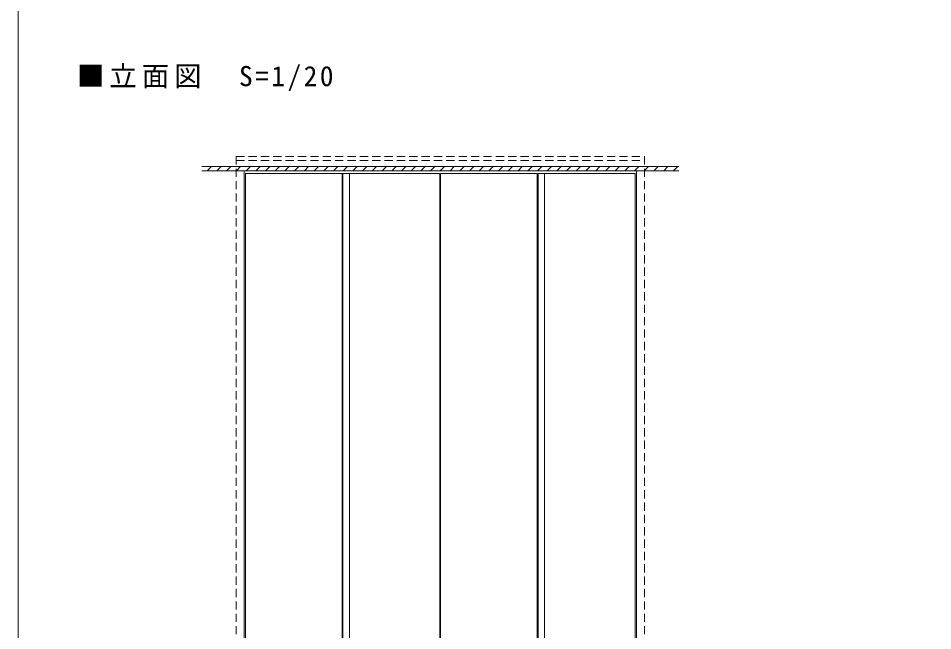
# Model space of a CAD drawing. Units: millimetres on the paper, with parts at other scales. Extents: x -197 to 198, y -138 to 137.
# Drawn here: x -197.2 to -64, y -48.8 to 40.4 of the extents above; entities that cross this region are included whole.
import ezdxf

# ---------------------------------------------------------------- set-up
doc = ezdxf.new("R2010")
doc.units = ezdxf.units.MM
doc.linetypes.add('DASHED1', pattern=[1.8, 1.2, -0.6])
for name, color, linetype, lineweight in [('0-A_文字', 7, 'Continuous', 9), ('4-2_柱', 2, 'Continuous', 9), ('4-6_扉', 3, 'Continuous', 9), ('4-C_ﾊｯﾁ', 4, 'Continuous', 9), ('F-0_補助線', 7, 'Continuous', 9)]:
    doc.layers.add(name, color=color, linetype=linetype, lineweight=lineweight)
doc.styles.add('ＭＳ ゴシック', font='')
doc.styles.get('ＭＳ ゴシック').set_extended_font_data('MS Gothic')

msp = doc.modelspace()

# ---------------------------------------------------------------- linework, layer by layer
at = {"layer": '4-2_柱', "linetype": 'DASHED1'}
for p, q in [((-165.468, 20.25), (-165.468, -101.875)), ((-165.468, 19.625), (-106.018, 19.625))]:
    msp.add_line(p, q, dxfattribs=at)
at = {"layer": '4-2_柱'}
for p, q in [((-170.468, 18.75), (-101.018, 18.75)), ((-170.468, 18.125), (-101.018, 18.125)), ((-164.318, 18.125), (-164.318, -101.875)), ((-107.168, 18.125), (-107.168, -101.875))]:
    msp.add_line(p, q, dxfattribs=at)
at = {"layer": '4-2_柱', "linetype": 'DASHED1'}
msp.add_lwpolyline([(-165.468, 20.25), (-106.018, 20.25), (-106.018, -101.875)], dxfattribs=at)
at = {"layer": '4-6_扉'}
for p, q in [((-164.093, 17.75), (-164.093, -101.3)), ((-164.093, 17.75), (-149.968, 17.75)), ((-164.093, 17.75), (-149.968, 17.75)), ((-150.056, 17.75), (-150.056, -101.3)), ((-149.968, 17.75), (-149.968, -101.3)), ((-149.918, 17.75), (-149.918, -101.3)), ((-149.918, 17.75), (-149.918, -101.3)), ((-149.918, 17.75), (-135.793, 17.75)), ((-149.918, 17.75), (-135.793, 17.75)), ((-148.981, 17.75), (-148.981, -101.3)), ((-135.793, 17.75), (-135.793, -101.3)), ((-135.693, 17.75), (-135.693, -101.3)), ((-135.693, 17.75), (-121.568, 17.75)), ((-135.693, 17.75), (-121.568, 17.75)), ((-121.656, 17.75), (-121.656, -101.3)), ((-121.568, 17.75), (-121.568, -101.3)), ((-121.518, 17.75), (-121.518, -101.3)), ((-121.518, 17.75), (-121.518, -101.3)), ((-121.518, 17.75), (-107.393, 17.75)), ((-121.518, 17.75), (-107.393, 17.75)), ((-120.581, 17.75), (-120.581, -101.3)), ((-107.393, 17.75), (-107.393, -101.3))]:
    msp.add_line(p, q, dxfattribs=at)
at = {"layer": '4-C_ﾊｯﾁ'}
for p, q in [((-169.685, 18.125), (-169.06, 18.75)), ((-168.271, 18.125), (-167.646, 18.75)), ((-166.857, 18.125), (-166.232, 18.75)), ((-165.443, 18.125), (-164.818, 18.75)), ((-164.028, 18.125), (-163.403, 18.75)), ((-162.614, 18.125), (-161.989, 18.75)), ((-161.2, 18.125), (-160.575, 18.75)), ((-159.786, 18.125), (-159.161, 18.75)), ((-158.372, 18.125), (-157.747, 18.75)), ((-156.957, 18.125), (-156.332, 18.75)), ((-155.543, 18.125), (-154.918, 18.75)), ((-154.129, 18.125), (-153.504, 18.75)), ((-152.715, 18.125), (-152.09, 18.75)), ((-151.301, 18.125), (-150.676, 18.75)), ((-149.886, 18.125), (-149.261, 18.75)), ((-148.472, 18.125), (-147.847, 18.75)), ((-147.058, 18.125), (-146.433, 18.75)), ((-145.644, 18.125), (-145.019, 18.75)), ((-144.229, 18.125), (-143.604, 18.75)), ((-142.815, 18.125), (-142.19, 18.75)), ((-141.401, 18.125), (-140.776, 18.75)), ((-139.987, 18.125), (-139.362, 18.75)), ((-138.573, 18.125), (-137.948, 18.75)), ((-137.158, 18.125), (-136.533, 18.75)), ((-135.744, 18.125), (-135.119, 18.75)), ((-134.33, 18.125), (-133.705, 18.75)), ((-132.916, 18.125), (-132.291, 18.75)), ((-131.502, 18.125), (-130.877, 18.75)), ((-130.087, 18.125), (-129.462, 18.75)), ((-128.673, 18.125), (-128.048, 18.75)), ((-127.259, 18.125), (-126.634, 18.75)), ((-125.845, 18.125), (-125.22, 18.75)), ((-124.43, 18.125), (-123.805, 18.75)), ((-123.016, 18.125), (-122.391, 18.75)), ((-121.602, 18.125), (-120.977, 18.75)), ((-120.188, 18.125), (-119.563, 18.75)), ((-118.774, 18.125), (-118.149, 18.75)), ((-117.359, 18.125), (-116.734, 18.75)), ((-115.945, 18.125), (-115.32, 18.75)), ((-114.531, 18.125), (-113.906, 18.75)), ((-113.117, 18.125), (-112.492, 18.75)), ((-111.703, 18.125), (-111.078, 18.75)), ((-110.288, 18.125), (-109.663, 18.75)), ((-108.874, 18.125), (-108.249, 18.75)), ((-107.46, 18.125), (-106.835, 18.75)), ((-106.046, 18.125), (-105.421, 18.75)), ((-104.631, 18.125), (-104.006, 18.75)), ((-103.217, 18.125), (-102.592, 18.75)), ((-101.803, 18.125), (-101.178, 18.75))]:
    msp.add_line(p, q, dxfattribs=at)
at = {"layer": 'F-0_補助線', "color": 3, "lineweight": 18}
msp.add_lwpolyline([(-197.2, 137), (197.8, 137), (197.8, -138), (-197.2, -138)], close=True, dxfattribs=at)

# ---------------------------------------------------------------- texts
at = {"layer": '0-A_文字', "insert": (-188.667, 29.75), "char_height": 2.933, "attachment_point": 7, "style": 'ＭＳ ゴシック'}
msp.add_mtext('\\T1.18;■立面図\u3000S=1/20', dxfattribs=at)

doc.saveas('drawing.dxf')
